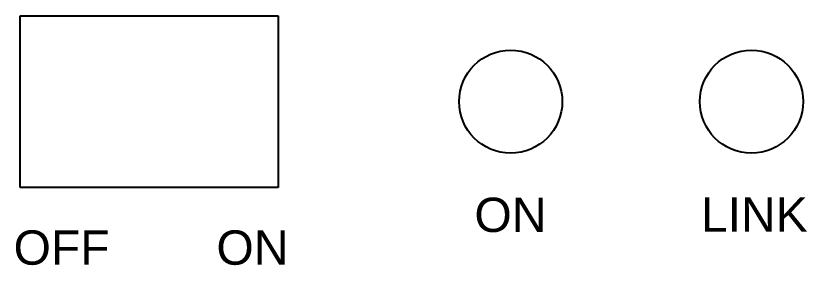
# Model space of a CAD drawing. Header units: inches. Extents: x -1 to 66.5, y -11.9 to 25.2.
# Drawn here: x 46.536 to 48.837, y 8.235 to 8.962 of the extents above; entities that cross this region are included whole.
import ezdxf

# ---------------------------------------------------------------- set-up
doc = ezdxf.new("R2010")
doc.units = ezdxf.units.IN
doc.header["$MEASUREMENT"] = 0
doc.layers.add('Panel', color=1, linetype='Continuous')
doc.layers.add('Text', color=50, linetype='Continuous')
doc.styles.get("Standard").update_dxf_attribs({"font": 'arial.ttf'})

msp = doc.modelspace()

# ---------------------------------------------------------------- linework, layer by layer
at = {"layer": 'Panel'}
for p, q in [((46.5493, 8.4618), (46.5493, 8.9618)), ((46.5493, 8.9618), (47.2993, 8.9618)), ((47.2993, 8.9618), (47.2993, 8.4618)), ((47.2993, 8.4618), (46.5493, 8.4618))]:
    msp.add_line(p, q, dxfattribs=at)
for centre in [(47.975, 8.7118), (48.675, 8.7118)]:
    msp.add_circle(centre, 0.15, dxfattribs=at)

# ---------------------------------------------------------------- texts
at = {"layer": 'Text'}
for s, p in [('ON', (47.8696, 8.332)), ('LINK', (48.528, 8.3328)), ('OFF        ON', (46.5298, 8.2367))]:
    msp.add_text(s, height=0.1, dxfattribs=at).set_placement(p)

doc.saveas('drawing.dxf')
